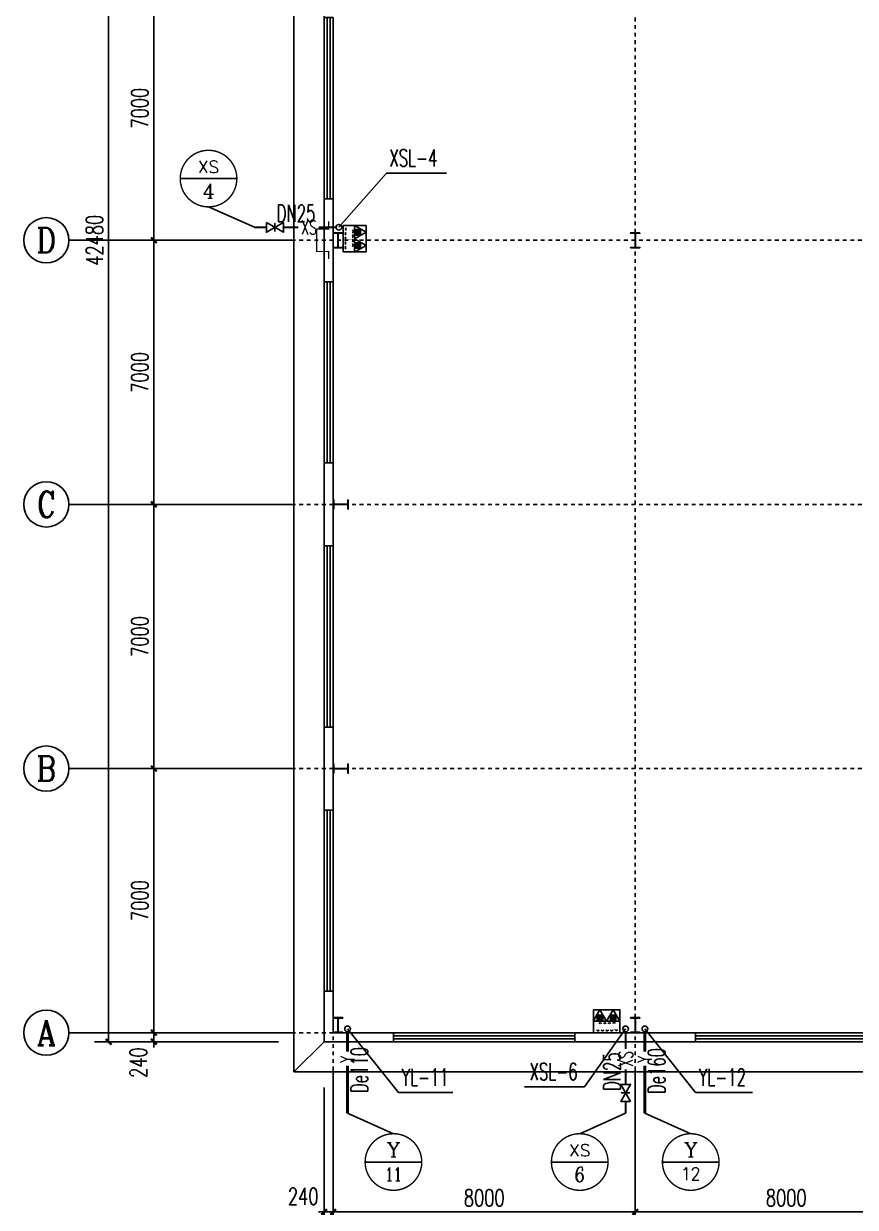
# Model space of a CAD drawing. Header units: millimetres. Extents: x 418357 to 841680, y 53918 to 109839.
# Drawn here: x 418356.66 to 418378.69, y 55110.33 to 55141.7 of the extents above; entities that cross this region are included whole.
import ezdxf
from ezdxf.enums import TextEntityAlignment as Align

# ---------------------------------------------------------------- set-up
doc = ezdxf.new("R2010")
doc.units = ezdxf.units.MM
doc.linetypes.add('DOTE', pattern=[2.42, 2, -0.2, 0.02, -0.2])
for name, color, linetype in [('0 - 梁柱', 3, 'Continuous'), ('AXIS', 171, 'Continuous'), ('AXIS_TEXT', 7, 'Continuous'), ('COLUMN', 9, 'Continuous'), ('DIM_消防', 3, 'Continuous'), ('DIM_雨水', 3, 'Continuous'), ('DOTE', 8, 'DOTE'), ('GROUND', 150, 'Continuous'), ('JZ__灭火器', 6, 'Continuous'), ('PIPE-消防', 1, 'Continuous'), ('PIPE-雨水', 4, 'Continuous'), ('S_WALL', 9, 'Continuous'), ('TEXT_消防', 7, 'Continuous'), ('TEXT_雨水', 7, 'Continuous'), ('TWT_TEXT', 7, 'Continuous'), ('VALVE_消防', 7, 'Continuous'), ('VPIPE-消防', 1, 'Continuous'), ('VPIPE-雨水', 4, 'Continuous'), ('WALL-PARAPET', 6, 'Continuous'), ('WINDOW', 8, 'Continuous')]:
    doc.layers.add(name, color=color, linetype=linetype)
doc.styles.add('_TCH_AXIS', font='COMPLEX', dxfattribs={"bigfont": 'GBCBIG'})
doc.styles.add('_TCH_DIM_T3', font='SIMPLEX', dxfattribs={"width": 0.705882, "bigfont": 'GBCBIG'})
doc.styles.add('_TWT_CIRCLE', font='COMPLEX', dxfattribs={"width": 1.1, "height": 3, "bigfont": 'HZTXT'})
doc.styles.add('_TWT_PIPEDN', font='SIMPLEX', dxfattribs={"width": 0.8, "height": 3, "bigfont": 'HZTXT'})
doc.styles.add('_TWT_PIPETEXT', font='COMPLEX', dxfattribs={"width": 0.8, "height": 2.5, "bigfont": 'HZTXT'})
doc.styles.add('_TWT_SERIAL', font='COMPLEX', dxfattribs={"width": 0.8, "height": 3, "bigfont": 'HZTXT'})
doc.styles.add('COMPLEX', font='COMPLEX')
doc.dimstyles.new('_TCH_ARCH&&150', dxfattribs={"dimtxt": 446.25, "dimasz": 150, "dimexe": 375, "dimexo": 450, "dimgap": 150, "dimtad": 1, "dimdec": 0, "dimzin": 0, "dimdsep": 46, "dimtxsty": '_TCH_DIM_T3', "dimblk": 'ARCHTICK', "dimcen": 0.09, "dimclrt": 7, "dimazin": 2, "dimtfac": 1, "dimtdec": 0, "dimtix": 1, "dimtmove": 2, "dimatfit": 3, "dimfxl": 0, "dimtolj": 1, "dimtzin": 0, "dimarcsym": 0})

# ---------------------------------------------------------------- blocks, each defined once
blk = doc.blocks.new('A$C670E4FA6')
at = {"layer": '0 - 梁柱'}
h = blk.add_hatch(color=256, dxfattribs=at)
h.paths.add_polyline_path([(125, 0), (0, 0), (0, 12), (120, 12), (120, 200), (125, 200)])
h.paths.add_polyline_path([(250, 0), (125, 0), (125, 200), (130, 200), (130, 12), (250, 12)])
h.paths.add_polyline_path([(250, 388), (130, 388), (130, 200), (125, 200), (125, 400), (250, 400)])
h.paths.add_polyline_path([(125, 200), (120, 200), (120, 388), (0, 388), (0, 400), (125, 400)])
blk.add_lwpolyline([(0, 400), (0, 388), (120, 388), (120, 12), (0, 12), (0, 0), (250, 0), (250, 12), (130, 12), (130, 388), (250, 388), (250, 400)], close=True, dxfattribs=at)
blk = doc.blocks.new('消防软管卷盘')
blk.add_lwpolyline([(4963954, 151899), (4963954, 150312), (4964641, 150312), (4964641, 151899)], close=True)
for points, const_width in [([(4964134, 151704), (4964482, 151704)], 1), ([(4964134, 151566), (4964482, 151566)], 1), ([(4964134, 151428), (4964482, 151428)], 1), ([(4964134, 151290), (4964482, 151290)], 1), ([(4964134, 151152), (4964482, 151152)], 1), ([(4964134, 151014), (4964482, 151014)], 0.1), ([(4964134, 150876), (4964482, 150876)], 1), ([(4964134, 150738), (4964482, 150738)], 1), ([(4964150, 150600), (4964499, 150600)], 1), ([(4964150, 150462), (4964499, 150462)], 1)]:
    blk.add_lwpolyline(points, dxfattribs=dict(const_width=const_width))
for centre, start, end in [((4964134, 151636), 90, 270), ((4964482, 151498), 270, 90), ((4964134, 151360), 90, 270), ((4964134, 151084), 90, 270), ((4964134, 150808), 90, 270), ((4964482, 151222), 270, 90), ((4964482, 150946), 270, 90), ((4964150, 150532), 90, 270), ((4964499, 150670), 270, 90)]:
    blk.add_arc(centre, 69, start, end)
blk = doc.blocks.new('手提式干粉灭火器')
h = blk.add_hatch()
h.set_pattern_fill('ANSI31', color=256, scale=225.365854, style=0)
h.set_pattern_definition([(45, (276289.086, 185586.136), (-19.9197154, 19.9197154), [])])
h.paths.add_polyline_path([(72, 158), (-72, 158), (-72, 19), (72, 19)])
for points in [[(0, 303), (-175, 0), (175, 0)], [(-72, 19), (72, 19), (72, 158), (-72, 158)]]:
    blk.add_lwpolyline(points, close=True)
blk = doc.blocks.new('92623')
blk.add_lwpolyline([(8910066, 83014), (8909273, 83014), (8909273, 82670), (8910066, 82670)], close=True)
at = {"xscale": -0.5, "yscale": 0.5, "zscale": 0.5, "rotation": 89.99999999998747}
blk.add_blockref('消防软管卷盘', (8985223, 2565334), dxfattribs=at)
at = {"layer": 'JZ__灭火器', "xscale": 1.141071624, "yscale": 1.141071624, "zscale": 1.141071624, "rotation": 180}
for p in [(8909466, 83014), (8909863, 83014)]:
    blk.add_blockref('手提式干粉灭火器', p, dxfattribs=at)
blk = doc.blocks.new('$TCHSYS$WIN2D')
for p, q in [((-0.5, 0.5), (0.5, 0.5)), ((-0.5, 0.5), (-0.5, -0.5)), ((0.5, 0.5), (0.5, -0.5)), ((0.5, 0.1667), (-0.5, 0.1667)), ((0.5, -0.1667), (-0.5, -0.1667)), ((-0.5, -0.5), (0.5, -0.5))]:
    blk.add_line(p, q)
blk = doc.blocks.new('_ArchTick')
at = {"color": 0, "linetype": 'ByBlock', "const_width": 0.4}
blk.add_lwpolyline([(-0.5, -0.5), (0.5, 0.5)], dxfattribs=at)
blk = doc.blocks.new('*D250')
at = {"layer": 'AXIS', "color": 0, "lineweight": -2}
for p, q in [((438794, 64147), (438794, 59272)), ((511274, 64147), (511274, 59272)), ((438794, 59647), (511274, 59647))]:
    blk.add_line(p, q, dxfattribs=at)
at = {"layer": 'Defpoints', "color": 0, "lineweight": -2}
for p in [(438794, 64597), (511274, 64597), (511274, 59647)]:
    blk.add_point(p, dxfattribs=at)
at = {"layer": 'AXIS', "color": 0, "lineweight": -2, "xscale": 150, "yscale": 150, "zscale": 150, "rotation": 180}
blk.add_blockref('_ArchTick', (438794, 59647), dxfattribs=at)
at = {"layer": 'AXIS', "color": 0, "lineweight": -2, "xscale": 150, "yscale": 150, "zscale": 150}
blk.add_blockref('_ArchTick', (511274, 59647), dxfattribs=at)
at = {"layer": 'AXIS', "color": 7, "insert": (475034, 60020), "char_height": 446.2, "attachment_point": 5, "style": '_TCH_DIM_T3'}
blk.add_mtext('\\A1;72480', dxfattribs=at)
blk = doc.blocks.new('*D251')
at = {"layer": 'AXIS', "color": 0, "lineweight": -2}
for p, q in [((438794, 64147), (438794, 60472)), ((439034, 64147), (439034, 60472)), ((438794, 60847), (438644, 60847)), ((438794, 60847), (439034, 60847)), ((439034, 60847), (439184, 60847))]:
    blk.add_line(p, q, dxfattribs=at)
at = {"layer": 'Defpoints', "color": 0, "lineweight": -2}
for p in [(438794, 64597), (439034, 64597), (439034, 60847)]:
    blk.add_point(p, dxfattribs=at)
at = {"layer": 'AXIS', "color": 0, "lineweight": -2, "xscale": 150, "yscale": 150, "zscale": 150}
blk.add_blockref('_ArchTick', (438794, 60847), dxfattribs=at)
at = {"layer": 'AXIS', "color": 0, "lineweight": -2, "xscale": 150, "yscale": 150, "zscale": 150, "rotation": 180}
blk.add_blockref('_ArchTick', (439034, 60847), dxfattribs=at)
at = {"layer": 'AXIS', "color": 7, "insert": (438239, 61260), "char_height": 446.2, "attachment_point": 5, "style": '_TCH_DIM_T3'}
blk.add_mtext('\\A1;240', dxfattribs=at)
blk = doc.blocks.new('*D252')
at = {"layer": 'AXIS', "color": 0, "lineweight": -2}
for p, q in [((439034, 64147), (439034, 60472)), ((447034, 64147), (447034, 60472)), ((439034, 60847), (447034, 60847))]:
    blk.add_line(p, q, dxfattribs=at)
at = {"layer": 'Defpoints', "color": 0, "lineweight": -2}
for p in [(439034, 64597), (447034, 64597), (447034, 60847)]:
    blk.add_point(p, dxfattribs=at)
at = {"layer": 'AXIS', "color": 0, "lineweight": -2, "xscale": 150, "yscale": 150, "zscale": 150, "rotation": 180}
blk.add_blockref('_ArchTick', (439034, 60847), dxfattribs=at)
at = {"layer": 'AXIS', "color": 0, "lineweight": -2, "xscale": 150, "yscale": 150, "zscale": 150}
blk.add_blockref('_ArchTick', (447034, 60847), dxfattribs=at)
at = {"layer": 'AXIS', "color": 7, "insert": (443034, 61220), "char_height": 446.2, "attachment_point": 5, "style": '_TCH_DIM_T3'}
blk.add_mtext('\\A1;8000', dxfattribs=at)
blk = doc.blocks.new('*D253')
at = {"layer": 'AXIS', "color": 0, "lineweight": -2}
for p, q in [((447034, 64147), (447034, 60472)), ((455034, 64147), (455034, 60472)), ((447034, 60847), (455034, 60847))]:
    blk.add_line(p, q, dxfattribs=at)
at = {"layer": 'Defpoints', "color": 0, "lineweight": -2}
for p in [(447034, 64597), (455034, 64597), (455034, 60847)]:
    blk.add_point(p, dxfattribs=at)
at = {"layer": 'AXIS', "color": 0, "lineweight": -2, "xscale": 150, "yscale": 150, "zscale": 150, "rotation": 180}
blk.add_blockref('_ArchTick', (447034, 60847), dxfattribs=at)
at = {"layer": 'AXIS', "color": 0, "lineweight": -2, "xscale": 150, "yscale": 150, "zscale": 150}
blk.add_blockref('_ArchTick', (455034, 60847), dxfattribs=at)
at = {"layer": 'AXIS', "color": 7, "insert": (451034, 61220), "char_height": 446.2, "attachment_point": 5, "style": '_TCH_DIM_T3'}
blk.add_mtext('\\A1;8000', dxfattribs=at)
blk = doc.blocks.new('_AXISO')
blk.add_circle((0, 0), 0.5)
at = {"layer": 'AXIS_TEXT', "style": 'COMPLEX', "width": 1.041667}
blk.add_attdef('A', text='', height=0.56, dxfattribs=at).set_placement((-0.25, -0.28), (0.25, -0.28), align=Align.FIT)
blk = doc.blocks.new('*D275')
at = {"layer": 'AXIS', "color": 0, "lineweight": -2}
for p, q in [((437584, 107837), (432709, 107837)), ((433084, 65357), (433084, 107837)), ((437584, 65357), (432709, 65357))]:
    blk.add_line(p, q, dxfattribs=at)
at = {"layer": 'Defpoints', "color": 0, "lineweight": -2}
for p in [(433084, 107837), (438034, 107837), (438034, 65357)]:
    blk.add_point(p, dxfattribs=at)
at = {"layer": 'AXIS', "color": 0, "lineweight": -2, "xscale": 150, "yscale": 150, "zscale": 150}
for p, rotation in [((433084, 107837), 90), ((433084, 65357), 270)]:
    blk.add_blockref('_ArchTick', p, dxfattribs=dict(at, rotation=rotation))
at = {"layer": 'AXIS', "color": 7, "insert": (432711, 86597), "char_height": 446.2, "attachment_point": 5, "rotation": 90, "style": '_TCH_DIM_T3'}
blk.add_mtext('\\A1;42480', dxfattribs=at)
blk = doc.blocks.new('*D276')
at = {"layer": 'AXIS', "color": 0, "lineweight": -2}
for p, q in [((437584, 65597), (433909, 65597)), ((434284, 65597), (434284, 65747)), ((434284, 65357), (434284, 65597)), ((437584, 65357), (433909, 65357)), ((434284, 65357), (434284, 65207))]:
    blk.add_line(p, q, dxfattribs=at)
at = {"layer": 'Defpoints', "color": 0, "lineweight": -2}
for p in [(434284, 65597), (438034, 65597), (438034, 65357)]:
    blk.add_point(p, dxfattribs=at)
at = {"layer": 'AXIS', "color": 0, "lineweight": -2, "xscale": 150, "yscale": 150, "zscale": 150}
for p, rotation in [((434284, 65597), 270), ((434284, 65357), 90)]:
    blk.add_blockref('_ArchTick', p, dxfattribs=dict(at, rotation=rotation))
at = {"layer": 'AXIS', "color": 7, "insert": (433872, 64802), "char_height": 446.2, "attachment_point": 5, "rotation": 90, "style": '_TCH_DIM_T3'}
blk.add_mtext('\\A1;240', dxfattribs=at)
blk = doc.blocks.new('*D277')
at = {"layer": 'AXIS', "color": 0, "lineweight": -2}
for p, q in [((437584, 72597), (433909, 72597)), ((434284, 65597), (434284, 72597)), ((437584, 65597), (433909, 65597))]:
    blk.add_line(p, q, dxfattribs=at)
at = {"layer": 'Defpoints', "color": 0, "lineweight": -2}
for p in [(434284, 72597), (438034, 72597), (438034, 65597)]:
    blk.add_point(p, dxfattribs=at)
at = {"layer": 'AXIS', "color": 0, "lineweight": -2, "xscale": 150, "yscale": 150, "zscale": 150}
for p, rotation in [((434284, 72597), 90), ((434284, 65597), 270)]:
    blk.add_blockref('_ArchTick', p, dxfattribs=dict(at, rotation=rotation))
at = {"layer": 'AXIS', "color": 7, "insert": (433911, 69097), "char_height": 446.2, "attachment_point": 5, "rotation": 90, "style": '_TCH_DIM_T3'}
blk.add_mtext('\\A1;7000', dxfattribs=at)
blk = doc.blocks.new('*D278')
at = {"layer": 'AXIS', "color": 0, "lineweight": -2}
for p, q in [((437584, 79597), (433909, 79597)), ((434284, 72597), (434284, 79597)), ((437584, 72597), (433909, 72597))]:
    blk.add_line(p, q, dxfattribs=at)
at = {"layer": 'Defpoints', "color": 0, "lineweight": -2}
for p in [(434284, 79597), (438034, 79597), (438034, 72597)]:
    blk.add_point(p, dxfattribs=at)
at = {"layer": 'AXIS', "color": 0, "lineweight": -2, "xscale": 150, "yscale": 150, "zscale": 150}
for p, rotation in [((434284, 79597), 90), ((434284, 72597), 270)]:
    blk.add_blockref('_ArchTick', p, dxfattribs=dict(at, rotation=rotation))
at = {"layer": 'AXIS', "color": 7, "insert": (433911, 76097), "char_height": 446.2, "attachment_point": 5, "rotation": 90, "style": '_TCH_DIM_T3'}
blk.add_mtext('\\A1;7000', dxfattribs=at)
blk = doc.blocks.new('*D279')
at = {"layer": 'AXIS', "color": 0, "lineweight": -2}
for p, q in [((437584, 86597), (433909, 86597)), ((434284, 79597), (434284, 86597)), ((437584, 79597), (433909, 79597))]:
    blk.add_line(p, q, dxfattribs=at)
at = {"layer": 'Defpoints', "color": 0, "lineweight": -2}
for p in [(434284, 86597), (438034, 86597), (438034, 79597)]:
    blk.add_point(p, dxfattribs=at)
at = {"layer": 'AXIS', "color": 0, "lineweight": -2, "xscale": 150, "yscale": 150, "zscale": 150}
for p, rotation in [((434284, 86597), 90), ((434284, 79597), 270)]:
    blk.add_blockref('_ArchTick', p, dxfattribs=dict(at, rotation=rotation))
at = {"layer": 'AXIS', "color": 7, "insert": (433911, 83097), "char_height": 446.2, "attachment_point": 5, "rotation": 90, "style": '_TCH_DIM_T3'}
blk.add_mtext('\\A1;7000', dxfattribs=at)
blk = doc.blocks.new('*D280')
at = {"layer": 'AXIS', "color": 0, "lineweight": -2}
for p, q in [((437584, 93597), (433909, 93597)), ((434284, 86597), (434284, 93597)), ((437584, 86597), (433909, 86597))]:
    blk.add_line(p, q, dxfattribs=at)
at = {"layer": 'Defpoints', "color": 0, "lineweight": -2}
for p in [(434284, 93597), (438034, 93597), (438034, 86597)]:
    blk.add_point(p, dxfattribs=at)
at = {"layer": 'AXIS', "color": 0, "lineweight": -2, "xscale": 150, "yscale": 150, "zscale": 150}
for p, rotation in [((434284, 93597), 90), ((434284, 86597), 270)]:
    blk.add_blockref('_ArchTick', p, dxfattribs=dict(at, rotation=rotation))
at = {"layer": 'AXIS', "color": 7, "insert": (433911, 90097), "char_height": 446.2, "attachment_point": 5, "rotation": 90, "style": '_TCH_DIM_T3'}
blk.add_mtext('\\A1;7000', dxfattribs=at)
blk = doc.blocks.new('$VALVE$00000296')
for points in [[(-125, 72), (-125, -72), (125, 72), (125, -72), (-125, 72)], [(0, 60), (0, -64)]]:
    blk.add_lwpolyline(points)
for p in [(-125, 0), (125, 0)]:
    blk.add_point(p)
blk = doc.blocks.new('1325346')
at = {"layer": 'AXIS', "lineweight": -2}
for p, q in [((438034.4, 86597.2), (432034.4, 86597.2)), ((438034.4, 79597.2), (432034.4, 79597.2)), ((438034.4, 72597.2), (432034.4, 72597.2)), ((438034.4, 65597.2), (432034.4, 65597.2)), ((439034.4, 64597.2), (439034.4, 58597.2)), ((447034.4, 64597.2), (447034.4, 58597.2))]:
    blk.add_line(p, q, dxfattribs=at)
at = {"layer": 'COLUMN', "const_width": 30}
blk.add_lwpolyline([(438914.4, 87097.2), (438914.4, 86897.2), (438594.4, 86897.2), (438594.4, 86297.2), (438914.4, 86297.2), (438914.4, 86097.2)], dxfattribs=at)
at = {"layer": 'DIM_消防', "lineweight": -2}
for p, q in [((436481.2, 88231.8), (434981.2, 88231.8)), ((439183.4, 86941.1), (440443.1, 88373.1)), ((440443.1, 88373.1), (442030.6, 88373.1)), ((446779.7, 65697.3), (445689.8, 64161)), ((445689.8, 64161), (444102.3, 64161)), ((441379.6, 62169.8), (439879.6, 62169.8)), ((446314.2, 62169.8), (444814.2, 62169.8)), ((449254.6, 62169.8), (447754.6, 62169.8))]:
    blk.add_line(p, q, dxfattribs=at)
at = {"layer": 'DIM_消防', "lineweight": -2, "const_width": 37.5}
for points in [[(436481.2, 88231.8, 1), (434981.2, 88231.8, 1)], [(441379.6, 62169.8, 1), (439879.6, 62169.8, 1)], [(446314.2, 62169.8, 1), (444814.2, 62169.8, 1)], [(449254.6, 62169.8, 1), (447754.6, 62169.8, 1)]]:
    blk.add_lwpolyline(points, format="xyb", close=True, dxfattribs=at)
at = {"layer": 'DIM_雨水', "lineweight": -2}
for p, q in [((439414.1, 65697.3), (440760.3, 64012.6)), ((447289.1, 65697.3), (448635.3, 64012.6)), ((440760.3, 64012.6), (442205.6, 64012.6)), ((448635.3, 64012.6), (450144.8, 64012.6))]:
    blk.add_line(p, q, dxfattribs=at)
at = {"layer": 'DOTE'}
for p, q in [((439034.4, 64597.2), (439034.4, 108597.2)), ((447034.4, 64597.2), (447034.4, 108597.2)), ((512034.4, 86597.2), (438034.4, 86597.2)), ((512034.4, 79597.2), (438034.4, 79597.2)), ((512034.4, 72597.2), (438034.4, 72597.2)), ((512034.4, 65597.2), (438034.4, 65597.2))]:
    blk.add_line(p, q, dxfattribs=at)
at = {"layer": 'GROUND', "color": 8, "lineweight": -2}
for p, q in [((437994.4, 98497.2), (437994.4, 64557.2)), ((438794.4, 98497.2), (438794.4, 65357.2)), ((438794.4, 65357.2), (437994.4, 64557.2)), ((438794.4, 65357.2), (511274.4, 65357.2)), ((437994.4, 64557.2), (512074.4, 64557.2))]:
    blk.add_line(p, q, dxfattribs=at)
at = {"layer": 'PIPE-消防', "linetype": 'Continuous', "lineweight": -2, "ltscale": 1.5, "const_width": 52.5}
for points in [[(437263.9, 86941.1), (436946.7, 86941.1)], [(438108.4, 86941.1), (437713.9, 86941.1)], [(439108.4, 86941.1), (438647, 86941.1)], [(446779.7, 65622.3), (446779.7, 65160.8)], [(446779.7, 64622.3), (446779.7, 64227.7)], [(446779.7, 63777.7), (446779.7, 63460.5)]]:
    blk.add_lwpolyline(points, dxfattribs=at)
at = {"layer": 'PIPE-雨水', "linetype": 'Continuous', "lineweight": -2, "ltscale": 1.5, "const_width": 75}
for points in [[(439414.1, 65622.3), (439414.1, 65094.4)], [(447289.1, 65622.3), (447289.1, 65094.4)], [(439414.1, 64727.2), (439414.1, 63460.5)], [(447289.1, 64727.2), (447289.1, 63460.5)]]:
    blk.add_lwpolyline(points, dxfattribs=at)
at = {"layer": 'S_WALL', "color": 3}
for p, q in [((435731.2, 87481.8), (436946.7, 86941.1)), ((440629.6, 62919.8), (439414.1, 63460.5)), ((445564.2, 62919.8), (446779.7, 63460.5)), ((448504.6, 62919.8), (447289.1, 63460.5))]:
    blk.add_line(p, q, dxfattribs=at)
at = {"layer": 'VPIPE-消防', "linetype": 'Continuous', "lineweight": -2}
for centre in [(439183.4, 86941.1), (446779.7, 65697.3)]:
    blk.add_circle(centre, 75, dxfattribs=at)
at = {"layer": 'VPIPE-雨水', "linetype": 'Continuous', "lineweight": -2}
for centre in [(439414.1, 65697.3), (447289.1, 65697.3)]:
    blk.add_circle(centre, 75, dxfattribs=at)
at = {"layer": 'WALL-PARAPET', "lineweight": -2}
for p, q in [((439034.4, 87697.2), (438794.4, 87697.2)), ((438794.4, 87697.2), (438794.4, 85497.2)), ((439034.4, 85497.2), (439034.4, 87697.2)), ((438794.4, 85497.2), (439034.4, 85497.2)), ((439034.4, 80697.2), (438794.4, 80697.2)), ((438794.4, 80697.2), (438794.4, 78497.2)), ((439034.4, 78497.2), (439034.4, 80697.2)), ((438794.4, 78497.2), (439034.4, 78497.2)), ((439034.4, 73697.2), (438794.4, 73697.2)), ((438794.4, 73697.2), (438794.4, 71497.2)), ((439034.4, 71497.2), (439034.4, 73697.2)), ((438794.4, 71497.2), (439034.4, 71497.2)), ((439034.4, 66697.2), (438794.4, 66697.2)), ((438794.4, 66697.2), (438794.4, 65357.2)), ((439034.4, 65597.2), (439034.4, 66697.2)), ((440634.4, 65597.2), (439034.4, 65597.2)), ((440634.4, 65357.2), (440634.4, 65597.2)), ((448634.4, 65597.2), (445434.4, 65597.2)), ((445434.4, 65597.2), (445434.4, 65357.2)), ((448634.4, 65357.2), (448634.4, 65597.2)), ((438794.4, 65357.2), (440634.4, 65357.2)), ((445434.4, 65357.2), (448634.4, 65357.2))]:
    blk.add_line(p, q, dxfattribs=at)
at = {"yscale": 0.882, "zscale": 0.882}
for p, xscale, rotation in [((512819.9, -7771690.7), 0.882, 90), ((-7412048.6, 139118.2), -0.882, 180)]:
    blk.add_blockref('92623', p, dxfattribs=dict(at, xscale=xscale, rotation=rotation))
at = {"layer": '0 - 梁柱', "xscale": -1}
for p in [(439284.4, 86397.2), (447159.4, 86397.2), (439284.4, 65597.2), (447159.4, 65597.2)]:
    blk.add_blockref('A$C670E4FA6', p, dxfattribs=at)
at = {"layer": '0 - 梁柱', "rotation": 270}
for p in [(439034.4, 79722.2), (439034.4, 72722.2)]:
    blk.add_blockref('A$C670E4FA6', p, dxfattribs=at)
at = {"layer": 'AXIS'}
ref = blk.add_blockref('_AXISO', (431434.4, 86597.2), dxfattribs=dict(at, xscale=1200, yscale=1200, zscale=1200))
ref.add_attrib('A', 'D', dxfattribs={"layer": 'AXIS_TEXT', "height": 652.9, "style": '_TCH_AXIS'}).set_placement((431170.1, 86270.7), (431698.7, 86270.7), align=Align.FIT)
ref = blk.add_blockref('_AXISO', (431434.4, 79597.2), dxfattribs=dict(at, xscale=1200, yscale=1200, zscale=1200))
ref.add_attrib('A', 'C', dxfattribs={"layer": 'AXIS_TEXT', "height": 683.5, "style": '_TCH_AXIS'}).set_placement((431190.3, 79255.4), (431678.5, 79255.4), align=Align.FIT)
ref = blk.add_blockref('_AXISO', (431434.4, 72597.2), dxfattribs=dict(at, xscale=1200, yscale=1200, zscale=1200))
ref.add_attrib('A', 'B', dxfattribs={"layer": 'AXIS_TEXT', "height": 652.9, "style": '_TCH_AXIS'}).set_placement((431170.1, 72270.7), (431698.7, 72270.7), align=Align.FIT)
ref = blk.add_blockref('_AXISO', (431434.4, 65597.2), dxfattribs=dict(at, xscale=1200, yscale=1200, zscale=1200))
ref.add_attrib('A', 'A', dxfattribs={"layer": 'AXIS_TEXT', "height": 668.2, "style": '_TCH_AXIS', "width": 0.888889}).set_placement((431179.9, 65263.1), (431688.9, 65263.1), align=Align.FIT)
at = {"layer": 'VALVE_消防', "lineweight": -2, "xscale": -1.8, "zscale": 1.8}
for p, yscale, rotation in [((437488.9, 86941.1), -1.8, 180), ((446779.7, 64002.7), 1.8, 270)]:
    blk.add_blockref('$VALVE$00000296', p, dxfattribs=dict(at, yscale=yscale, rotation=rotation))
at = {"layer": 'WINDOW', "yscale": -240}
for p, xscale, zscale, rotation in [((438914.4, 90097.2), -4800, -4800, 90), ((438914.4, 83097.2), -4800, -4800, 90), ((438914.4, 76097.2), 4800, 4800, 90), ((438914.4, 69097.2), -4800, -4800, 90), ((443034.4, 65477.2), 4800, 4800, 179.9999999999999), ((451034.4, 65477.2), 4800, 4800, 179.9999999999999)]:
    blk.add_blockref('$TCHSYS$WIN2D', p, dxfattribs=dict(at, xscale=xscale, zscale=zscale, rotation=rotation))
at = {"layer": 'DIM_消防', "color": 7, "lineweight": -2, "style": '_TWT_CIRCLE'}
for s, height, p, p2 in [('XS', 317.96, (435448, 88382.5), (436014.3, 88382.5)), ('4', 382.3, (435571, 87709.4), (435891.4, 87709.4)), ('Y', 372.7, (440444.1, 62311.4), (440815.1, 62311.4)), ('XS', 317.96, (445281.1, 62320.4), (445847.4, 62320.4)), ('Y', 372.7, (448319.1, 62311.4), (448690.1, 62311.4)), ('11', 355.19, (440406.3, 61670.3), (440852.8, 61670.3)), ('6', 388.1, (445421.9, 61642.4), (445706.5, 61642.4)), ('12', 336.64, (448248.9, 61685.8), (448760.3, 61685.8))]:
    blk.add_text(s, height=height, dxfattribs=at).set_placement(p, p2, align=Align.FIT)
at = {"layer": 'TEXT_消防', "linetype": 'Continuous', "lineweight": -2, "style": '_TWT_PIPEDN', "width": 0.64}
blk.add_text('DN25', height=450, dxfattribs=at).set_placement((437537, 87085))
at = {"layer": 'TEXT_消防', "lineweight": -2, "style": '_TWT_PIPETEXT', "width": 0.64}
blk.add_text('XS', height=375, dxfattribs=at).set_placement((438183.4, 86753.6))
at = {"layer": 'TEXT_消防', "linetype": 'Continuous', "lineweight": -2, "style": '_TWT_PIPEDN', "width": 0.64}
blk.add_text('DN25', height=450, rotation=90, dxfattribs=at).set_placement((446640.5, 64050.9))
at = {"layer": 'TEXT_消防', "lineweight": -2, "style": '_TWT_PIPETEXT', "width": 0.64}
blk.add_text('XS', height=375, rotation=90, dxfattribs=at).set_placement((446967.2, 64697.3))
at = {"layer": 'TEXT_雨水', "lineweight": -2, "style": '_TWT_PIPETEXT', "width": 0.64}
for p in [(439601.6, 64802.2), (447476.6, 64802.2)]:
    blk.add_text('Y', height=375, rotation=90, dxfattribs=at).set_placement(p)
at = {"layer": 'TEXT_雨水', "linetype": 'Continuous', "lineweight": -2, "style": '_TWT_PIPEDN', "width": 0.64}
for s, p in [('De110', (439952.6, 63996)), ('De160', (447827.6, 63968.6))]:
    blk.add_text(s, height=450, rotation=90, dxfattribs=at).set_placement(p)
at = {"layer": 'TWT_TEXT', "lineweight": -2, "style": '_TWT_SERIAL', "width": 0.64}
for s, p in [('XSL-4', (440524.1, 88553.1)), ('YL-11', (440850, 64192.6)), ('XSL-6', (444237.3, 64341)), ('YL-12', (448720.7, 64192.6))]:
    blk.add_text(s, height=450, dxfattribs=at).set_placement(p)
at = {"layer": 'AXIS'}
for p1, p2, distance, picture, middle in [((438034.4, 65357.2), (438034.4, 107837.2), 4950, '*D275', (432711.3, 86597.2)), ((438034.4, 86597.2), (438034.4, 93597.2), 3750, '*D280', (433911.3, 90097.2)), ((438034.4, 79597.2), (438034.4, 86597.2), 3750, '*D279', (433911.3, 83097.2)), ((438034.4, 72597.2), (438034.4, 79597.2), 3750, '*D278', (433911.3, 76097.2)), ((438034.4, 65597.2), (438034.4, 72597.2), 3750, '*D277', (433911.3, 69097.2)), ((438794.4, 64597.2), (511274.4, 64597.2), -4950, '*D250', (475034.4, 60020.3)), ((439034.4, 64597.2), (447034.4, 64597.2), -3750, '*D252', (443034.4, 61220.3)), ((447034.4, 64597.2), (455034.4, 64597.2), -3750, '*D253', (451034.4, 61220.3))]:
    dim = blk.add_aligned_dim(p1=p1, p2=p2, distance=distance, dimstyle='_TCH_ARCH&&150', dxfattribs=at)
    dim.commit()
    dim.dimension.update_dxf_attribs({"geometry": picture, "text_midpoint": middle})
for base, p1, p2, angle, picture, middle in [((434284.4, 65597.2), (438034.4, 65357.2), (438034.4, 65597.2), 90, '*D276', (433871.9, 64802.2)), ((439034.4, 60847.2), (438794.4, 64597.2), (439034.4, 64597.2), 0, '*D251', (438239.4, 61259.7))]:
    dim = blk.add_linear_dim(base=base, p1=p1, p2=p2, angle=angle, dimstyle='_TCH_ARCH&&150', dxfattribs=at)
    dim.commit()
    dim.dimension.update_dxf_attribs({"geometry": picture, "text_midpoint": middle, "dimtype": 161})

msp = doc.modelspace()

# ---------------------------------------------------------------- block references
at = {"layer": 'Defpoints', "lineweight": -2, "xscale": 0.001, "yscale": 0.001, "zscale": 0.001}
msp.add_blockref('1325346', (417925.824, 55049.363), dxfattribs=at)

doc.saveas('drawing.dxf')
